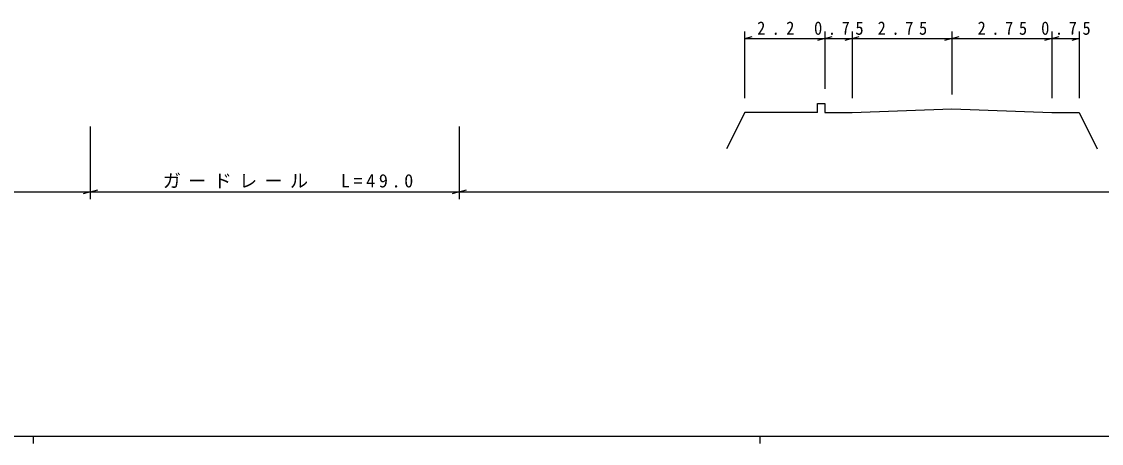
# Model space of a CAD drawing. Units: millimetres, scale not verified. Extents: x 40000 to 680000, y 20000 to 380000.
# Drawn here: x 166405 to 315012, y 204000 to 262044 of the extents above; entities that cross this region are included whole.
import ezdxf

# ---------------------------------------------------------------- set-up
doc = ezdxf.new("R2010")
doc.units = ezdxf.units.MM
doc.header["$LTSCALE"] = 1000
doc.layers.add('M-BGD', color=7, linetype='Continuous', lineweight=25)
doc.layers.add('M-TTL-BAND', color=7, linetype='Continuous', lineweight=25)
doc.styles.add('ＭＳ ゴシック', font='')
doc.styles.get('ＭＳ ゴシック').set_extended_font_data('MS Gothic')

msp = doc.modelspace()

# ---------------------------------------------------------------- linework, layer by layer
at = {"layer": 'M-BGD'}
for p, q in [((265939, 251529), (265939, 260701)), ((276939, 260701), (276939, 252779)), ((280689, 260701), (280689, 251529)), ((294439, 260701), (294439, 252029)), ((308189, 260701), (308189, 251529)), ((311939, 260701), (311939, 251529)), ((265939, 259701), (266939, 259981)), ((265939, 259701), (276939, 259701)), ((276939, 259701), (275939, 259421)), ((276939, 259701), (277939, 259981)), ((276939, 259701), (280689, 259701)), ((280689, 259701), (279689, 259421)), ((280689, 259701), (281689, 259981)), ((280689, 259701), (294439, 259701)), ((294439, 259701), (293439, 259421)), ((294439, 259701), (295439, 259981)), ((294439, 259701), (308189, 259701)), ((308189, 259701), (307189, 259421)), ((308189, 259701), (309189, 259981)), ((308189, 259701), (311939, 259701)), ((311939, 259701), (310939, 259421)), ((175892, 237616), (175892, 247616)), ((226647, 247616), (226647, 237616)), ((66785, 238616), (175892, 238616)), ((175892, 238616), (174892, 238336)), ((175892, 238616), (176892, 238896)), ((175892, 238616), (226647, 238616)), ((226647, 238616), (225647, 238336)), ((226647, 238616), (227647, 238896)), ((226647, 238616), (450438, 238616))]:
    msp.add_line(p, q, dxfattribs=at)
for points in [[(275939, 249529), (275939, 250779), (276939, 250779), (276939, 249529), (280689, 249529), (294439, 250029), (308189, 249529), (311939, 249529), (314439, 244529)], [(275939, 249529), (265939, 249529), (263439, 244529)]]:
    msp.add_lwpolyline(points, dxfattribs=at)
at = {"layer": 'M-TTL-BAND'}
for p, q in [((40000, 205000), (579000, 205000)), ((168000, 205000), (168000, 204000)), ((268000, 205000), (268000, 204000))]:
    msp.add_line(p, q, dxfattribs=at)

# ---------------------------------------------------------------- texts
at = {"layer": 'M-BGD', "char_height": 1833, "attachment_point": 7, "style": 'ＭＳ ゴシック'}
for s, insert in [('\\T1.78;\\W0.9;2.2', (267638, 260201)), ('\\T1.69;\\W0.9;0.75', (275470, 260201)), ('\\T1.69;\\W0.9;2.75', (284220, 260201)), ('\\T1.69;\\W0.9;2.75', (297970, 260201)), ('\\T1.69;\\W0.9;0.75', (306720, 260201)), ('\\T1.4;ガードレール\u3000L=49.0', (185832, 239116))]:
    msp.add_mtext(s, dxfattribs=dict(at, insert=insert))

doc.saveas('drawing.dxf')
